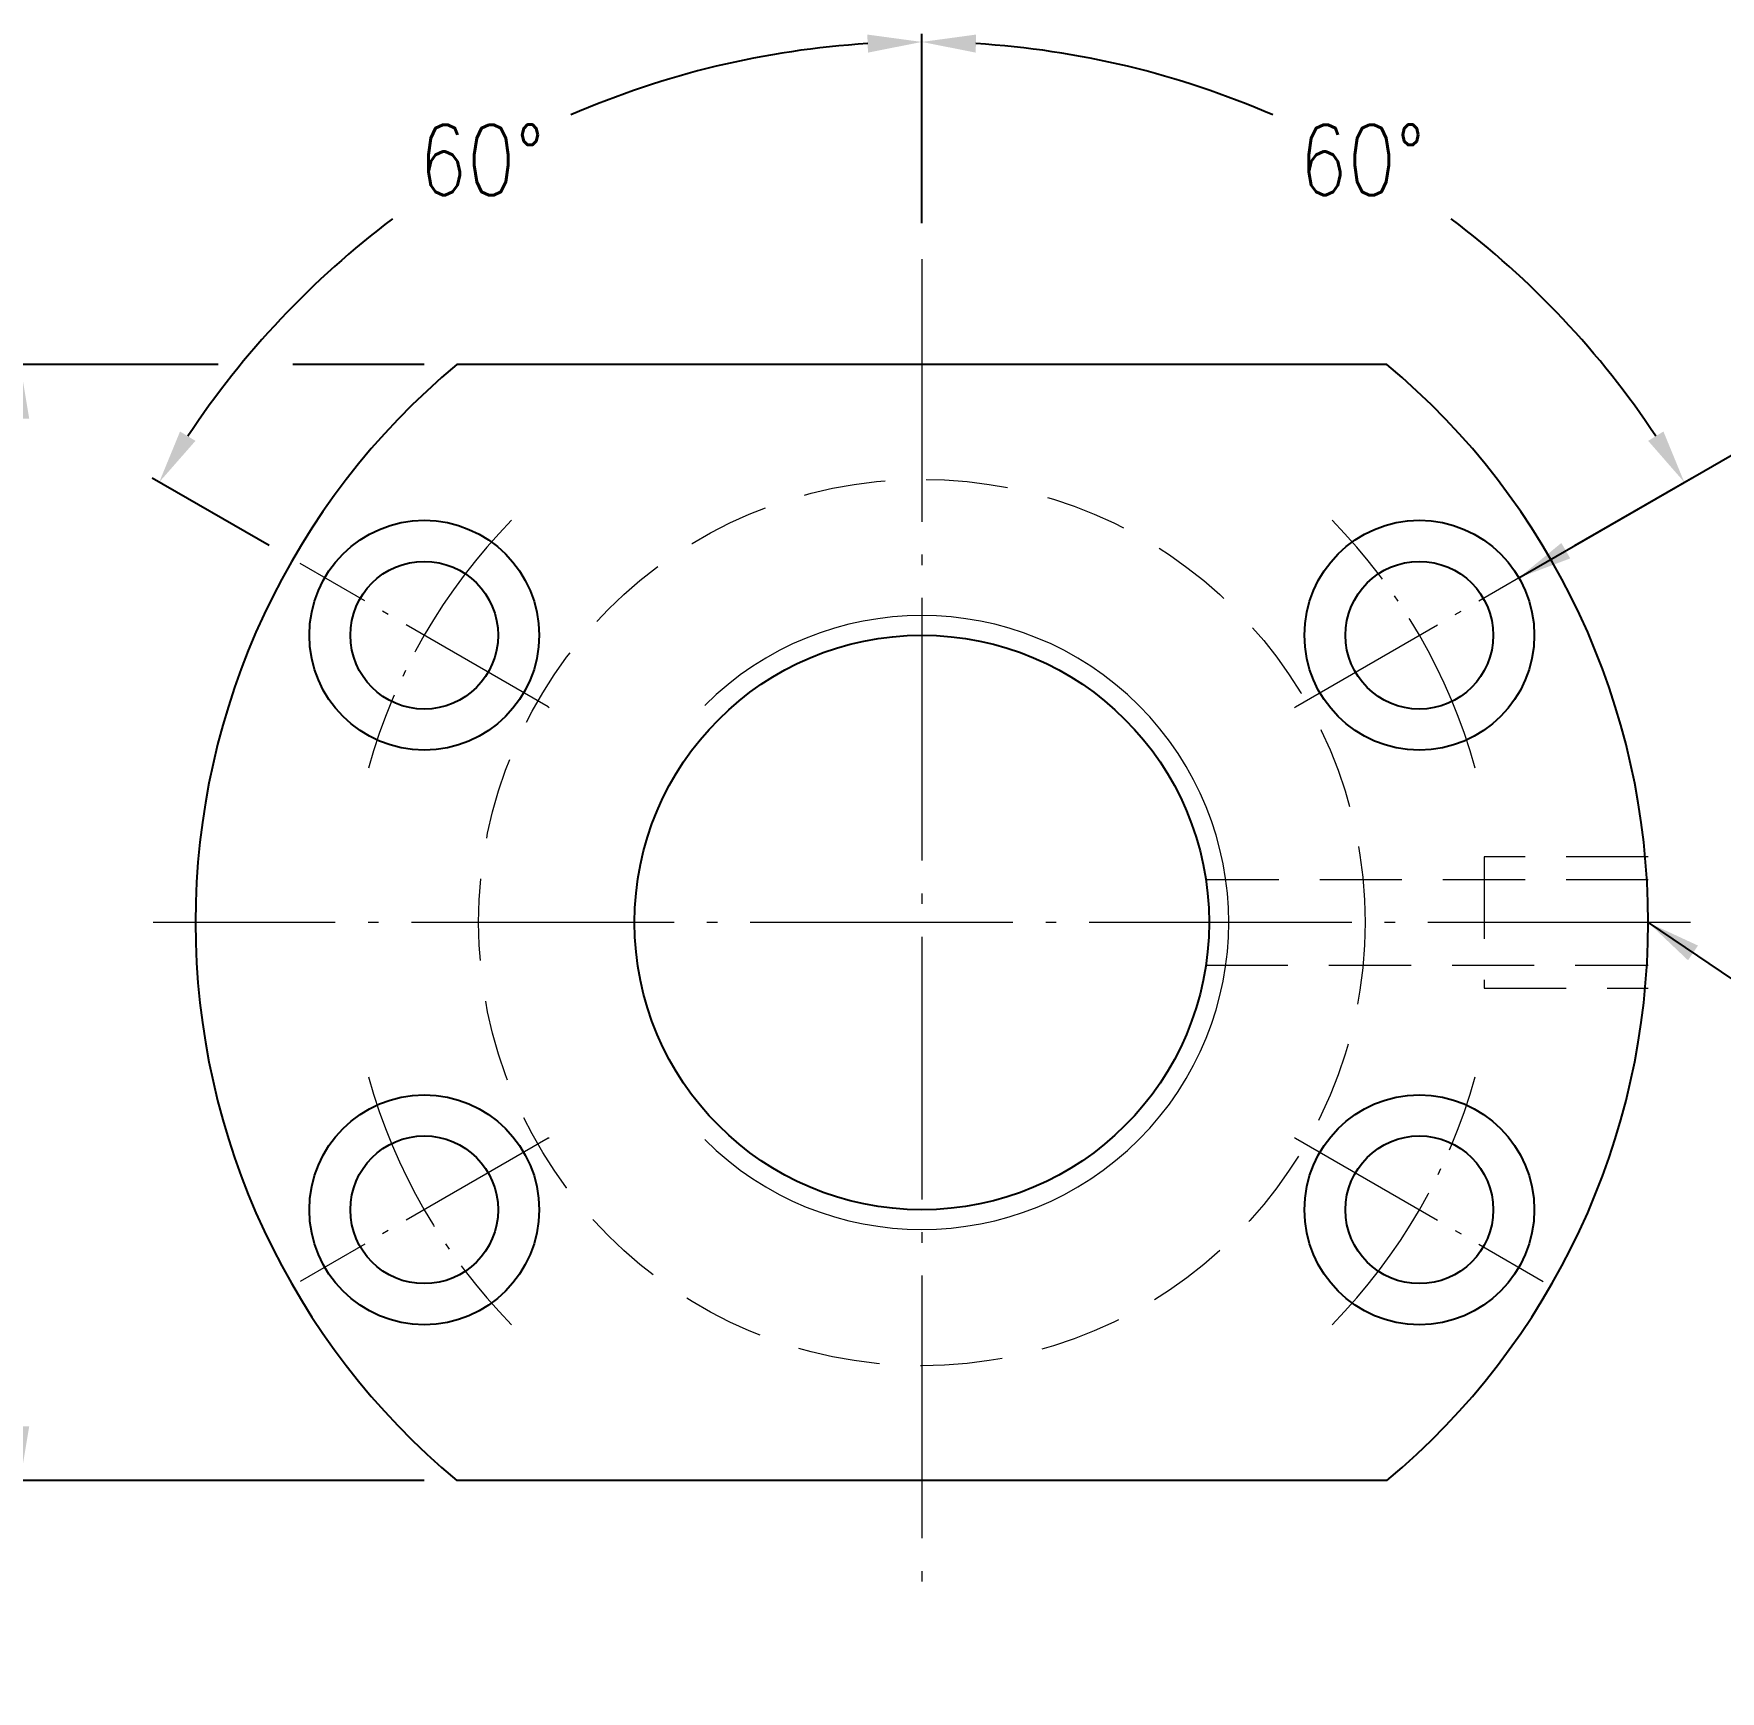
# Model space of a CAD drawing. Header units: millimetres. Extents: x -816 to -277, y -1648 to -1267.
# Drawn here: x -611.8 to -509.1, y -1582.6 to -1481.7 of the extents above; entities that cross this region are included whole.
import ezdxf

# ---------------------------------------------------------------- set-up
doc = ezdxf.new("R2010")
doc.units = ezdxf.units.MM
doc.linetypes.add('CenLine', pattern=[25.8, 20, -2.5, 0.8, -2.5])
doc.linetypes.add('HidLine', pattern=[7.5, 5, -2.5])
doc.layers.get('DEFPOINTS').update_dxf_attribs({"linetype": 'CONTINUOUS'})
for name, color, linetype, lineweight in [('cen', 1, 'CenLine', 13), ('DIM', 6, 'CONTINUOUS', 9), ('hat', 4, 'CONTINUOUS', 9), ('hid', 5, 'HidLine', 15), ('str', 7, 'CONTINUOUS', 25)]:
    doc.layers.add(name, color=color, linetype=linetype, lineweight=lineweight)
doc.styles.add('SIMPLEX', font='simplex.shx', dxfattribs={"width": 0.8, "height": 4.3, "bigfont": 'chineset.shx'})
doc.dimstyles.new('STANDARD$0', dxfattribs={"dimscale": 0, "dimtxt": 6, "dimasz": 5, "dimexe": 0.5, "dimexo": 2, "dimgap": 1.7, "dimtad": 1, "dimdec": 3, "dimdsep": 46, "dimtxsty": 'SIMPLEX', "dimcen": 0.09, "dimclrd": 6, "dimclre": 6, "dimclrt": 3, "dimadec": 1, "dimazin": 2, "dimtp": -0.1, "dimtm": 0.2, "dimtfac": 1, "dimtdec": 3, "dimtmove": 0, "dimatfit": 3, "dimfxl": 0, "dimtvp": 0.790698, "dimarcsym": 0})
doc.dimstyles.new('STANDARD$2', dxfattribs={"dimscale": 0, "dimtxt": 6, "dimasz": 5, "dimexe": 0.5, "dimexo": 2.2, "dimgap": 2.2, "dimtad": 0, "dimtih": 1, "dimtoh": 1, "dimdec": 3, "dimrnd": 0.0005, "dimdsep": 46, "dimtxsty": 'SIMPLEX', "dimcen": 0.09, "dimclrd": 6, "dimclre": 6, "dimclrt": 3, "dimadec": 1, "dimazin": 2, "dimtp": -0.1, "dimtm": 0.2, "dimtfac": 1, "dimtdec": 3, "dimtmove": 2, "dimatfit": 3, "dimfxl": 0, "dimtvp": 0.790698, "dimarcsym": 0})
doc.dimstyles.new('STANDARD$7', dxfattribs={"dimscale": 0, "dimtxt": 5.5, "dimasz": 5, "dimexe": 0.5, "dimexo": 2, "dimgap": 2.2, "dimtad": 1, "dimdec": 3, "dimrnd": 0.0005, "dimdsep": 46, "dimtxsty": 'SIMPLEX', "dimcen": 0.09, "dimclrd": 6, "dimclre": 6, "dimclrt": 3, "dimadec": 1, "dimazin": 2, "dimtp": -0.1, "dimtm": 0.2, "dimtfac": 1, "dimtdec": 3, "dimtmove": 2, "dimatfit": 3, "dimfxl": 0, "dimtvp": 0.790698, "dimarcsym": 0})

# ---------------------------------------------------------------- blocks, each defined once
blk = doc.blocks.new('*D127')
at = {"layer": 'DEFPOINTS', "color": 0}
for p in [(-523.22, -1494.71), (-557.7, -1495.39), (-519.84, -1513.94), (-534.94, -1522.66), (-557.7, -1582.63)]:
    blk.add_point(p, dxfattribs=at)
at = {"layer": 'DIM', "color": 6, "lineweight": -2}
for p, q in [((-557.7, -1493.19), (-557.7, -1481.66)), ((-517.93, -1512.84), (-510.81, -1508.73))]:
    blk.add_line(p, q, dxfattribs=at)
for start, end in [(66.5063, 86.4746), (33.5254, 53.0332)]:
    blk.add_arc((-557.7, -1535.8), 53.64, start, end, dxfattribs=at)
at = {"layer": 'DIM', "color": 6}
for points in [[(-554.42, -1482.81), (-554.39, -1481.71), (-557.7, -1482.16)], [(-512.52, -1505.89), (-513.45, -1506.46), (-511.25, -1508.98)]]:
    blk.add_solid(points, dxfattribs=at)
at = {"layer": 'DIM', "color": 3, "insert": (-530.88, -1489.35), "char_height": 4.3, "attachment_point": 5, "style": 'SIMPLEX'}
blk.add_mtext('60°', dxfattribs=at)
blk = doc.blocks.new('*D128')
at = {"layer": 'DEFPOINTS', "color": 0}
for p in [(-576.05, -1485.39), (-557.7, -1495.39), (-595.56, -1513.94), (-580.46, -1522.66), (-557.7, -1582.63)]:
    blk.add_point(p, dxfattribs=at)
at = {"layer": 'DIM', "color": 6, "lineweight": -2}
for p, q in [((-557.7, -1493.19), (-557.7, -1481.66)), ((-597.47, -1512.84), (-604.59, -1508.73))]:
    blk.add_line(p, q, dxfattribs=at)
for start, end in [(93.5254, 113.4937), (126.9668, 146.4746)]:
    blk.add_arc((-557.7, -1535.8), 53.64, start, end, dxfattribs=at)
at = {"layer": 'DIM', "color": 6}
for points in [[(-561.02, -1481.71), (-560.98, -1482.81), (-557.7, -1482.16)], [(-601.95, -1506.46), (-602.89, -1505.89), (-604.16, -1508.98)]]:
    blk.add_solid(points, dxfattribs=at)
at = {"layer": 'DIM', "color": 3, "insert": (-584.52, -1489.35), "char_height": 4.3, "attachment_point": 5, "style": 'SIMPLEX'}
blk.add_mtext('60°', dxfattribs=at)
blk = doc.blocks.new('*D133')
at = {"layer": 'DEFPOINTS', "color": 0}
for p in [(-586.02, -1501.8), (-612.63, -1569.8), (-586.02, -1569.8)]:
    blk.add_point(p, dxfattribs=at)
at = {"layer": 'str', "color": 6, "linetype": 'ByBlock', "lineweight": -2}
for p, q in [((-600.57, -1501.8), (-613.13, -1501.8)), ((-588.02, -1501.8), (-596.01, -1501.8)), ((-612.63, -1505.1), (-612.63, -1566.5)), ((-588.02, -1569.8), (-613.13, -1569.8))]:
    blk.add_line(p, q, dxfattribs=at)
at = {"layer": 'str', "color": 6}
for points in [[(-613.18, -1505.1), (-612.08, -1505.1), (-612.63, -1501.8)], [(-613.18, -1566.5), (-612.08, -1566.5), (-612.63, -1569.8)]]:
    blk.add_solid(points, dxfattribs=at)
at = {"layer": 'str', "color": 3, "insert": (-616.61, -1535.8), "char_height": 4.3, "attachment_point": 5, "rotation": 90, "style": 'SIMPLEX'}
blk.add_mtext('68', dxfattribs=at)

msp = doc.modelspace()

# ---------------------------------------------------------------- linework, layer by layer
at = {"layer": 'cen', "ltscale": 0.8}
for p, q in [((-557.7007, -1495.3861), (-557.7007, -1576.2161)), ((-580.4599, -1522.6611), (-580.3996, -1522.6959)), ((-535.0018, -1522.6959), (-534.9416, -1522.6611)), ((-510.8707, -1535.8011), (-604.5307, -1535.8011)), ((-580.4599, -1548.9411), (-580.3996, -1548.9063)), ((-535.0018, -1548.9063), (-534.9416, -1548.9411))]:
    msp.add_line(p, q, dxfattribs=at)
at = {"layer": 'cen', "ltscale": 0.5}
for p, q in [((-580.4599, -1522.6611), (-595.5633, -1513.9411)), ((-534.9416, -1522.6611), (-519.8381, -1513.9411)), ((-580.4599, -1548.9411), (-595.5633, -1557.6611)), ((-534.9416, -1548.9411), (-519.8381, -1557.6611))]:
    msp.add_line(p, q, dxfattribs=at)
for start, end in [(135.573203, 164.426797), (15.573203, 44.426797), (195.573203, 224.426797), (315.573203, 344.426797)]:
    msp.add_arc((-557.7007, -1535.8011), 35, start, end, dxfattribs=at)
at = {"layer": 'hat'}
msp.add_arc((-557.7007, -1535.8011), 18.7, 225, 135, dxfattribs=at)
at = {"layer": 'hid'}
for p, q in [((-513.4507, -1531.8011), (-523.4507, -1531.8011)), ((-523.4507, -1531.8011), (-523.4507, -1539.8011)), ((-513.4507, -1533.2011), (-540.3949, -1533.2011)), ((-540.3949, -1538.4011), (-513.4507, -1538.4011)), ((-523.4507, -1539.8011), (-513.4507, -1539.8011))]:
    msp.add_line(p, q, dxfattribs=at)
msp.add_circle((-557.7007, -1535.8011), 27, dxfattribs=at)
at = {"layer": 'str'}
for p, q in [((-529.38, -1501.8011), (-586.0214, -1501.8011)), ((-529.38, -1569.8011), (-586.0214, -1569.8011))]:
    msp.add_line(p, q, dxfattribs=at)
for centre, radius in [((-588.0116, -1518.3011), 7), ((-527.3898, -1518.3011), 7), ((-588.0116, -1518.3011), 4.5), ((-527.3898, -1518.3011), 4.5), ((-557.7007, -1535.8011), 17.5), ((-588.0116, -1553.3011), 7), ((-527.3898, -1553.3011), 7), ((-588.0116, -1553.3011), 4.5), ((-527.3898, -1553.3011), 4.5)]:
    msp.add_circle(centre, radius, dxfattribs=at)
for start, end in [(129.793013, 230.206987), (309.793013, 50.206987)]:
    msp.add_arc((-557.7007, -1535.8011), 44.25, start, end, dxfattribs=at)

# ---------------------------------------------------------------- dimensions: what is measured, and where the dimension line sits
at = {"layer": 'DIM'}
for base, line1, picture, middle in [((-576.0472, -1485.3946), ((-580.4599, -1522.6611), (-595.5633, -1513.9411)), '*D128', (-584.5215, -1489.3462)), ((-523.2206, -1494.7093), ((-534.9416, -1522.6611), (-519.8381, -1513.9411)), '*D127', (-530.88, -1489.3462))]:
    dim = msp.add_angular_dim_2l(base=base, line1=line1, line2=((-557.7007, -1495.3861), (-557.7007, -1582.6311)), dimstyle='STANDARD$2', override={"dimscale": 1, "dimtxt": 4.3, "dimasz": 3.3, "dimgap": 1.832883, "dimtdec": 0, "dimarcsym": 1}, dxfattribs=at)
    dim.commit()
    dim.dimension.update_dxf_attribs({"geometry": picture, "text_midpoint": middle})
at = {"layer": 'str'}
dim = msp.add_linear_dim(base=(-612.6279, -1569.8011), p1=(-586.0214, -1501.8011), p2=(-586.0214, -1569.8011), angle=90, dimstyle='STANDARD$0', override={"dimscale": 1, "dimtxt": 4.3, "dimasz": 3.3, "dimgap": 1.832883, "dimtp": 0, "dimtm": 0.3, "dimtdec": 1, "dimarcsym": 1}, dxfattribs=at)
dim.commit()
dim.dimension.update_dxf_attribs({"geometry": '*D133', "text_midpoint": (-616.6108, -1535.8011)})

# ---------------------------------------------------------------- leaders
at = {"layer": 'DIM'}
for points in [[(-521.3276, -1514.8011), (-503.0745, -1504.2627), (-468.1741, -1504.2627)], [(-513.4507, -1535.8011), (-498.6552, -1545.8319), (-458.1651, -1545.8319)]]:
    msp.add_leader(points, dimstyle='STANDARD$7', override={"dimscale": 1, "dimtxt": 4.3, "dimasz": 3.3, "dimgap": 1.832883, "dimtdec": 0, "dimarcsym": 1}, dxfattribs=at)

doc.saveas('drawing.dxf')
